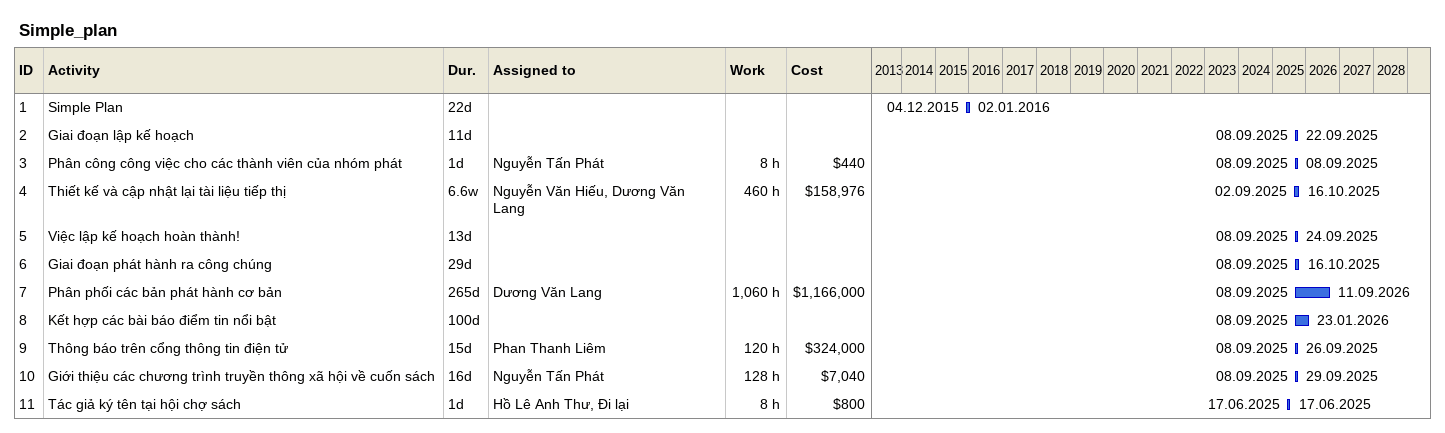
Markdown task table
Simple_plan

| ID | Task | Duration | Start | Finish | Resources | Work (h) | Cost ($) |
|---|---|---|---|---|---|---|---|
| 1 | Simple Plan | 22d | 2015-12-04 | 2016-01-02 |  |  |  |
| 2 | Giai đoạn lập kế hoạch | 11d | 2025-09-08 | 2025-09-22 |  |  |  |
| 3 | Phân công công việc cho các thành viên của nhóm phát | 1d | 2025-09-08 | 2025-09-08 | Nguyễn Tấn Phát | 8 | 440 |
| 4 | Thiết kế và cập nhật lại tài liệu tiếp thị | 6.6w | 2025-09-02 | 2025-10-16 | Nguyễn Văn Hiếu, Dương Văn Lang | 460 | 158976 |
| 5 | Việc lập kế hoạch hoàn thành! | 13d | 2025-09-08 | 2025-09-24 |  |  |  |
| 6 | Giai đoạn phát hành ra công chúng | 29d | 2025-09-08 | 2025-10-16 |  |  |  |
| 7 | Phân phối các bản phát hành cơ bản | 265d | 2025-09-08 | 2026-09-11 | Dương Văn Lang | 1060 | 1166000 |
| 8 | Kết hợp các bài báo điểm tin nổi bật | 100d | 2025-09-08 | 2026-01-23 |  |  |  |
| 9 | Thông báo trên cổng thông tin điện tử | 15d | 2025-09-08 | 2025-09-26 | Phan Thanh Liêm | 120 | 324000 |
| 10 | Giới thiệu các chương trình truyền thông xã hội về cuốn sách | 16d | 2025-09-08 | 2025-09-29 | Nguyễn Tấn Phát | 128 | 7040 |
| 11 | Tác giả ký tên tại hội chợ sách | 1d | 2025-06-17 | 2025-06-17 | Hồ Lê Anh Thư, Đi lại | 8 | 800 |
